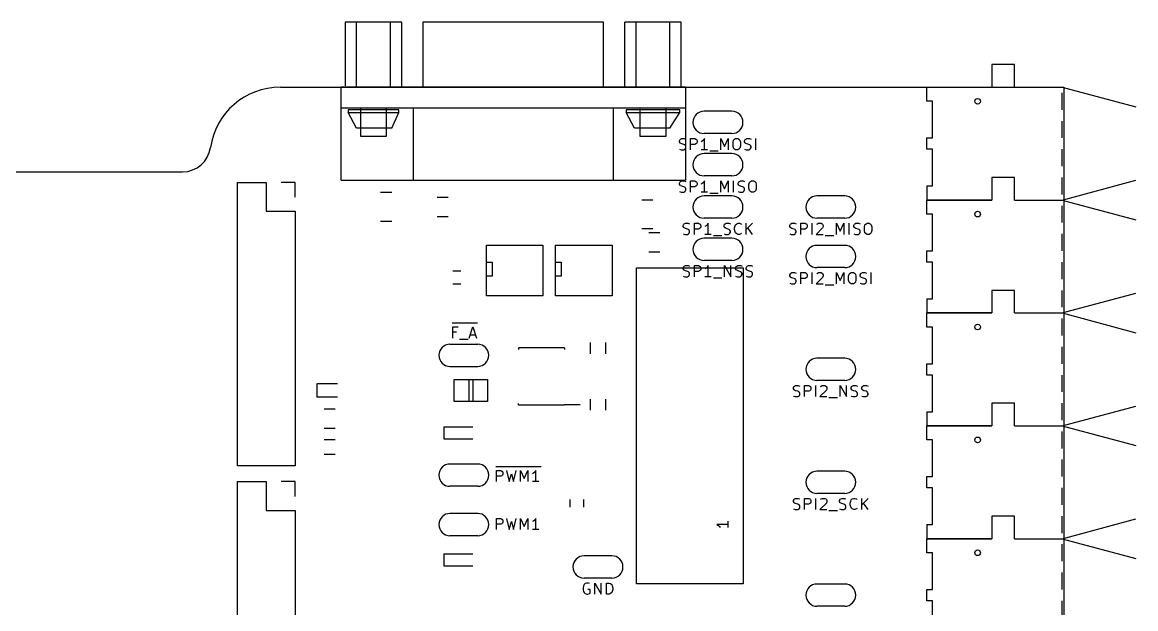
# Model space of a CAD drawing. Extents: x -50 to 124, y -30 to 87.
# Drawn here: x 23.8 to 124, y 34.3 to 87.1 of the extents above; entities that cross this region are included whole.
import ezdxf

# ---------------------------------------------------------------- set-up
doc = ezdxf.new("R2010")
doc.units = 0
doc.header["$MEASUREMENT"] = 0
doc.layers.add('BLACK', color=7, linetype='CONTINUOUS')

msp = doc.modelspace()

# ---------------------------------------------------------------- linework, layer by layer
at = {"layer": 'BLACK', "linetype": 'CONTINUOUS'}
for p, q in [((57.912, 87.122), (52.832, 87.122)), ((52.832, 87.122), (52.832, 81.407)), ((53.848, 81.28), (53.848, 87.122)), ((56.896, 81.28), (56.896, 87.122)), ((57.912, 81.28), (57.912, 87.122)), ((76.073, 87.122), (59.817, 87.122)), ((59.817, 87.122), (59.817, 81.28)), ((76.073, 81.28), (76.073, 87.122)), ((77.978, 81.28), (77.978, 87.122)), ((83.058, 87.122), (77.978, 87.122)), ((78.994, 81.28), (78.994, 87.122)), ((82.042, 81.28), (82.042, 87.122)), ((83.058, 81.28), (83.058, 87.122)), ((110.998, 83.312), (110.998, 81.28)), ((113.03, 83.312), (110.998, 83.312)), ((113.03, 81.28), (113.03, 83.312)), ((46.99, 81.28), (117.475, 81.28)), ((52.451, 72.898), (52.451, 81.28)), ((83.439, 81.28), (52.451, 81.28)), ((83.439, 81.28), (83.439, 72.898)), ((105.156, 80.01), (105.156, 81.28)), ((105.156, 81.28), (110.998, 81.28)), ((113.03, 81.28), (117.348, 81.28)), ((117.348, 81.28), (123.952, 79.502)), ((117.475, 81.28), (117.475, -30.48)), ((117.348, 79.248), (117.348, 80.772)), ((83.439, 79.375), (52.451, 79.375)), ((57.658, 79.248), (53.086, 79.248)), ((53.086, 79.248), (53.086, 78.994)), ((54.229, 76.835), (54.229, 79.375)), ((56.515, 79.375), (56.515, 76.835)), ((57.658, 78.994), (57.658, 79.248)), ((58.928, 79.375), (58.928, 72.898)), ((76.962, 72.898), (76.962, 79.375)), ((82.931, 79.248), (78.105, 79.248)), ((78.105, 79.248), (78.105, 78.994)), ((79.375, 76.835), (79.375, 79.375)), ((81.661, 79.375), (81.661, 76.835)), ((82.931, 78.994), (82.931, 79.248)), ((105.664, 80.01), (105.156, 80.01)), ((105.664, 76.708), (105.664, 80.01)), ((53.848, 77.597), (53.086, 78.994)), ((53.086, 78.994), (57.658, 78.994)), ((57.023, 77.597), (57.658, 78.994)), ((78.867, 77.597), (78.105, 78.994)), ((78.105, 78.994), (82.931, 78.994)), ((82.042, 77.597), (82.931, 78.994)), ((87.61, 79.105), (85.11, 79.105)), ((117.348, 76.708), (117.348, 78.232)), ((57.023, 77.597), (53.848, 77.597)), ((82.042, 77.597), (78.867, 77.597)), ((56.515, 76.835), (54.229, 76.835)), ((81.661, 76.835), (79.375, 76.835)), ((82.9076, 76.4621), (82.9552, 76.5574)), ((82.9076, 76.3669), (82.9076, 76.4621)), ((82.9552, 76.2717), (82.9076, 76.3669)), ((82.9552, 76.5574), (83.0029, 76.605)), ((83.0029, 76.224), (82.9552, 76.2717)), ((83.0029, 76.605), (83.0981, 76.6526)), ((83.0981, 76.1764), (83.0029, 76.224)), ((83.0981, 76.6526), (83.3362, 76.6526)), ((83.2886, 76.1288), (83.0981, 76.1764)), ((83.3362, 76.6526), (83.479, 76.605)), ((83.9076, 75.6526), (83.9076, 76.6526)), ((83.9076, 76.6526), (84.2886, 76.6526)), ((84.2886, 76.6526), (84.3838, 76.605)), ((84.3838, 76.1764), (84.2886, 76.1288)), ((84.3838, 76.605), (84.4314, 76.5574)), ((84.4314, 76.224), (84.3838, 76.1764)), ((84.4314, 76.5574), (84.479, 76.4621)), ((84.479, 76.3193), (84.4314, 76.224)), ((84.479, 76.4621), (84.479, 76.3193)), ((84.9552, 76.4145), (84.86, 76.3669)), ((85.0505, 76.5098), (84.9552, 76.4145)), ((85.1457, 76.6526), (85.0505, 76.5098)), ((87.61, 77.105), (85.11, 77.105)), ((85.1457, 75.6526), (85.1457, 76.6526)), ((86.6219, 75.6526), (86.6219, 76.6526)), ((86.6219, 76.6526), (86.9552, 75.9383)), ((86.9552, 75.9383), (87.2886, 76.6526)), ((87.2886, 76.6526), (87.2886, 75.6526)), ((87.7171, 76.3193), (87.7648, 76.5098)), ((87.7171, 75.986), (87.7171, 76.3193)), ((87.7648, 76.5098), (87.86, 76.605)), ((87.86, 76.605), (87.9552, 76.6526)), ((87.9552, 76.6526), (88.1457, 76.6526)), ((88.1457, 76.6526), (88.241, 76.605)), ((88.241, 76.605), (88.3362, 76.5098)), ((88.3362, 76.5098), (88.3838, 76.3193)), ((88.3838, 76.3193), (88.3838, 75.986)), ((88.7648, 76.4621), (88.8124, 76.5574)), ((88.7648, 76.3669), (88.7648, 76.4621)), ((88.8124, 76.2717), (88.7648, 76.3669)), ((88.8124, 76.5574), (88.86, 76.605)), ((88.86, 76.224), (88.8124, 76.2717)), ((88.86, 76.605), (88.9552, 76.6526)), ((88.9552, 76.1764), (88.86, 76.224)), ((88.9552, 76.6526), (89.1933, 76.6526)), ((89.1457, 76.1288), (88.9552, 76.1764)), ((89.1933, 76.6526), (89.3362, 76.605)), ((89.7648, 75.6526), (89.7648, 76.6526)), ((105.156, 76.708), (105.664, 76.708)), ((105.156, 75.692), (105.156, 76.708)), ((82.9076, 75.7002), (83.0505, 75.6526)), ((83.0505, 75.6526), (83.2886, 75.6526)), ((83.3838, 76.0812), (83.2886, 76.1288)), ((83.2886, 75.6526), (83.3838, 75.7002)), ((83.4314, 76.0336), (83.3838, 76.0812)), ((83.3838, 75.7002), (83.4314, 75.7479)), ((83.479, 75.9383), (83.4314, 76.0336)), ((83.4314, 75.7479), (83.479, 75.8431)), ((83.479, 75.8431), (83.479, 75.9383)), ((84.2886, 76.1288), (83.9076, 76.1288)), ((85.4314, 75.6526), (84.86, 75.6526)), ((87.61, 75.295), (85.11, 75.295)), ((85.6219, 75.5574), (86.3838, 75.5574)), ((87.7648, 75.7955), (87.7171, 75.986)), ((87.86, 75.7002), (87.7648, 75.7955)), ((87.9552, 75.6526), (87.86, 75.7002)), ((88.1457, 75.6526), (87.9552, 75.6526)), ((88.241, 75.7002), (88.1457, 75.6526)), ((88.3362, 75.7955), (88.241, 75.7002)), ((88.3838, 75.986), (88.3362, 75.7955)), ((88.7648, 75.7002), (88.9076, 75.6526)), ((88.9076, 75.6526), (89.1457, 75.6526)), ((89.241, 76.0812), (89.1457, 76.1288)), ((89.1457, 75.6526), (89.241, 75.7002)), ((89.2886, 76.0336), (89.241, 76.0812)), ((89.241, 75.7002), (89.2886, 75.7479)), ((89.3362, 75.9383), (89.2886, 76.0336)), ((89.2886, 75.7479), (89.3362, 75.8431)), ((89.3362, 75.8431), (89.3362, 75.9383)), ((105.664, 75.692), (105.156, 75.692)), ((105.664, 72.39), (105.664, 75.692)), ((117.348, 74.168), (117.348, 75.692)), ((6.35, 73.66), (38.1912, 73.66)), ((87.61, 73.295), (85.11, 73.295)), ((110.998, 73.152), (110.998, 71.12)), ((113.03, 73.152), (110.998, 73.152)), ((110.998, 73.152), (110.998, 71.12)), ((113.03, 73.152), (110.998, 73.152)), ((113.03, 71.12), (113.03, 73.152)), ((113.03, 71.12), (113.03, 73.152)), ((117.348, 71.628), (117.348, 73.152)), ((43.12, 47.184), (43.12, 72.704)), ((43.12, 72.704), (45.72, 72.704)), ((45.72, 72.704), (45.72, 70.104)), ((48.32, 72.704), (47.05, 72.704)), ((48.32, 71.374), (48.32, 72.704)), ((52.451, 72.898), (83.439, 72.898)), ((82.9076, 72.6521), (82.9552, 72.7474)), ((82.9076, 72.5569), (82.9076, 72.6521)), ((82.9552, 72.4617), (82.9076, 72.5569)), ((82.9552, 72.7474), (83.0029, 72.795)), ((83.0029, 72.414), (82.9552, 72.4617)), ((83.0029, 72.795), (83.0981, 72.8426)), ((83.0981, 72.3664), (83.0029, 72.414)), ((83.0981, 72.8426), (83.3362, 72.8426)), ((83.2886, 72.3188), (83.0981, 72.3664)), ((83.3838, 72.2712), (83.2886, 72.3188)), ((83.3362, 72.8426), (83.479, 72.795)), ((83.4314, 72.2236), (83.3838, 72.2712)), ((83.479, 72.1283), (83.4314, 72.2236)), ((83.9076, 71.8426), (83.9076, 72.8426)), ((83.9076, 72.8426), (84.2886, 72.8426)), ((84.2886, 72.3188), (83.9076, 72.3188)), ((84.2886, 72.8426), (84.3838, 72.795)), ((84.3838, 72.3664), (84.2886, 72.3188)), ((84.3838, 72.795), (84.4314, 72.7474)), ((84.4314, 72.414), (84.3838, 72.3664)), ((84.4314, 72.7474), (84.479, 72.6521)), ((84.479, 72.5093), (84.4314, 72.414)), ((84.479, 72.6521), (84.479, 72.5093)), ((84.9552, 72.6045), (84.86, 72.5569)), ((85.0505, 72.6998), (84.9552, 72.6045)), ((85.1457, 72.8426), (85.0505, 72.6998)), ((85.1457, 71.8426), (85.1457, 72.8426)), ((86.6219, 71.8426), (86.6219, 72.8426)), ((86.6219, 72.8426), (86.9552, 72.1283)), ((86.9552, 72.1283), (87.2886, 72.8426)), ((87.2886, 72.8426), (87.2886, 71.8426)), ((87.7648, 71.8426), (87.7648, 72.8426)), ((88.1933, 72.6521), (88.241, 72.7474)), ((88.1933, 72.5569), (88.1933, 72.6521)), ((88.241, 72.4617), (88.1933, 72.5569)), ((88.241, 72.7474), (88.2886, 72.795)), ((88.2886, 72.414), (88.241, 72.4617)), ((88.2886, 72.795), (88.3838, 72.8426)), ((88.3838, 72.3664), (88.2886, 72.414)), ((88.3838, 72.8426), (88.6219, 72.8426)), ((88.5743, 72.3188), (88.3838, 72.3664)), ((88.6695, 72.2712), (88.5743, 72.3188)), ((88.6219, 72.8426), (88.7648, 72.795)), ((88.7171, 72.2236), (88.6695, 72.2712)), ((88.7648, 72.1283), (88.7171, 72.2236)), ((89.1457, 72.5093), (89.1933, 72.6998)), ((89.1457, 72.176), (89.1457, 72.5093)), ((89.1933, 71.9855), (89.1457, 72.176)), ((89.1933, 72.6998), (89.2886, 72.795)), ((89.2886, 72.795), (89.3838, 72.8426)), ((89.3838, 72.8426), (89.5743, 72.8426)), ((89.5743, 72.8426), (89.6695, 72.795)), ((89.6695, 72.795), (89.7648, 72.6998)), ((89.7648, 72.6998), (89.8124, 72.5093)), ((89.8124, 72.176), (89.7648, 71.9855)), ((89.8124, 72.5093), (89.8124, 72.176)), ((105.156, 72.39), (105.664, 72.39)), ((105.156, 72.39), (105.156, 71.12)), ((117.348, 71.12), (123.952, 72.898)), ((57.0154, 71.7855), (56.0146, 71.7855)), ((62.095, 71.335), (61.095, 71.335)), ((79.5096, 71.1505), (80.5104, 71.1505)), ((82.9076, 71.8902), (83.0505, 71.8426)), ((83.0505, 71.8426), (83.2886, 71.8426)), ((83.2886, 71.8426), (83.3838, 71.8902)), ((83.3838, 71.8902), (83.4314, 71.9379)), ((83.4314, 71.9379), (83.479, 72.0331)), ((83.479, 72.0331), (83.479, 72.1283)), ((85.4314, 71.8426), (84.86, 71.8426)), ((87.61, 71.485), (85.11, 71.485)), ((85.6219, 71.7474), (86.3838, 71.7474)), ((88.1933, 71.8902), (88.3362, 71.8426)), ((88.3362, 71.8426), (88.5743, 71.8426)), ((88.5743, 71.8426), (88.6695, 71.8902)), ((88.6695, 71.8902), (88.7171, 71.9379)), ((88.7171, 71.9379), (88.7648, 72.0331)), ((88.7648, 72.0331), (88.7648, 72.1283)), ((89.2886, 71.8902), (89.1933, 71.9855)), ((89.3838, 71.8426), (89.2886, 71.8902)), ((89.5743, 71.8426), (89.3838, 71.8426)), ((89.6695, 71.8902), (89.5743, 71.8426)), ((89.7648, 71.9855), (89.6695, 71.8902)), ((97.77, 71.485), (95.27, 71.485)), ((110.998, 71.12), (105.156, 71.12)), ((105.156, 69.85), (105.156, 71.12)), ((105.156, 71.12), (110.998, 71.12)), ((113.03, 71.12), (117.348, 71.12)), ((113.03, 71.12), (117.348, 71.12)), ((117.348, 71.12), (123.952, 69.342)), ((117.348, 69.088), (117.348, 70.612)), ((45.72, 70.104), (48.32, 70.104)), ((48.32, 70.104), (48.32, 47.184)), ((57.0154, 69.1845), (56.0146, 69.1845)), ((61.095, 69.635), (62.095, 69.635)), ((87.61, 69.485), (85.11, 69.485)), ((97.77, 69.485), (95.27, 69.485)), ((105.664, 69.85), (105.156, 69.85)), ((105.664, 66.548), (105.664, 69.85)), ((79.5096, 68.5495), (80.5104, 68.5495)), ((81.145, 68.16), (80.145, 68.16)), ((83.241, 68.8421), (83.2886, 68.9374)), ((83.241, 68.7469), (83.241, 68.8421)), ((83.2886, 68.6517), (83.241, 68.7469)), ((83.2886, 68.9374), (83.3362, 68.985)), ((83.3362, 68.604), (83.2886, 68.6517)), ((83.3362, 68.985), (83.4314, 69.0326)), ((83.4314, 68.5564), (83.3362, 68.604)), ((83.4314, 69.0326), (83.6695, 69.0326)), ((83.6219, 68.5088), (83.4314, 68.5564)), ((83.7171, 68.4612), (83.6219, 68.5088)), ((83.6695, 69.0326), (83.8124, 68.985)), ((83.7648, 68.4136), (83.7171, 68.4612)), ((83.7171, 68.0802), (83.7648, 68.1279)), ((83.8124, 68.3183), (83.7648, 68.4136)), ((83.7648, 68.1279), (83.8124, 68.2231)), ((83.8124, 68.2231), (83.8124, 68.3183)), ((84.241, 68.0326), (84.241, 69.0326)), ((84.241, 69.0326), (84.6219, 69.0326)), ((84.6219, 68.5088), (84.241, 68.5088)), ((84.6219, 69.0326), (84.7171, 68.985)), ((84.7171, 68.5564), (84.6219, 68.5088)), ((84.7171, 68.985), (84.7648, 68.9374)), ((84.7648, 68.604), (84.7171, 68.5564)), ((84.7648, 68.9374), (84.8124, 68.8421)), ((84.8124, 68.6993), (84.7648, 68.604)), ((84.8124, 68.8421), (84.8124, 68.6993)), ((85.2886, 68.7945), (85.1933, 68.7469)), ((85.3838, 68.8898), (85.2886, 68.7945)), ((85.479, 69.0326), (85.3838, 68.8898)), ((85.479, 68.0326), (85.479, 69.0326)), ((86.9076, 68.8421), (86.9552, 68.9374)), ((86.9076, 68.7469), (86.9076, 68.8421)), ((86.9552, 68.6517), (86.9076, 68.7469)), ((86.9552, 68.9374), (87.0029, 68.985)), ((87.0029, 68.604), (86.9552, 68.6517)), ((87.0029, 68.985), (87.0981, 69.0326)), ((87.0981, 68.5564), (87.0029, 68.604)), ((87.0981, 69.0326), (87.3362, 69.0326)), ((87.2886, 68.5088), (87.0981, 68.5564)), ((87.3838, 68.4612), (87.2886, 68.5088)), ((87.3362, 69.0326), (87.479, 68.985)), ((87.4314, 68.4136), (87.3838, 68.4612)), ((87.3838, 68.0802), (87.4314, 68.1279)), ((87.479, 68.3183), (87.4314, 68.4136)), ((87.4314, 68.1279), (87.479, 68.2231)), ((87.479, 68.2231), (87.479, 68.3183)), ((87.86, 68.604), (87.9076, 68.7945)), ((87.86, 68.4612), (87.86, 68.604)), ((87.9076, 68.2707), (87.86, 68.4612)), ((87.9076, 68.7945), (87.9552, 68.8898)), ((87.9552, 68.1755), (87.9076, 68.2707)), ((87.9552, 68.8898), (88.0505, 68.985)), ((88.0505, 68.0802), (87.9552, 68.1755)), ((88.0505, 68.985), (88.1933, 69.0326)), ((88.1933, 69.0326), (88.2886, 69.0326)), ((88.2886, 69.0326), (88.4314, 68.985)), ((88.4314, 68.985), (88.479, 68.9374)), ((88.479, 68.1279), (88.4314, 68.0802)), ((88.9076, 68.0326), (88.9076, 69.0326)), ((89.479, 69.0326), (88.9076, 68.4612)), ((89.479, 68.0326), (89.0505, 68.604)), ((92.8295, 68.8421), (92.8771, 68.9374)), ((92.8295, 68.7469), (92.8295, 68.8421)), ((92.8771, 68.6517), (92.8295, 68.7469)), ((92.8771, 68.9374), (92.9248, 68.985)), ((92.9248, 68.604), (92.8771, 68.6517)), ((92.9248, 68.985), (93.02, 69.0326)), ((93.02, 68.5564), (92.9248, 68.604)), ((93.02, 69.0326), (93.2581, 69.0326)), ((93.2105, 68.5088), (93.02, 68.5564)), ((93.3057, 68.4612), (93.2105, 68.5088)), ((93.2581, 69.0326), (93.401, 68.985)), ((93.3533, 68.4136), (93.3057, 68.4612)), ((93.3057, 68.0802), (93.3533, 68.1279)), ((93.401, 68.3183), (93.3533, 68.4136)), ((93.3533, 68.1279), (93.401, 68.2231)), ((93.401, 68.2231), (93.401, 68.3183)), ((93.8295, 68.0326), (93.8295, 69.0326)), ((93.8295, 69.0326), (94.2105, 69.0326)), ((94.2105, 68.5088), (93.8295, 68.5088)), ((94.2105, 69.0326), (94.3057, 68.985)), ((94.3057, 68.5564), (94.2105, 68.5088)), ((94.3057, 68.985), (94.3533, 68.9374)), ((94.3533, 68.604), (94.3057, 68.5564)), ((94.3533, 68.9374), (94.401, 68.8421)), ((94.401, 68.6993), (94.3533, 68.604)), ((94.401, 68.8421), (94.401, 68.6993)), ((94.8295, 68.0326), (94.8295, 69.0326)), ((95.7819, 68.604), (95.2105, 68.0326)), ((95.2581, 68.9374), (95.3057, 68.985)), ((95.3057, 68.985), (95.401, 69.0326)), ((95.401, 69.0326), (95.639, 69.0326)), ((95.639, 69.0326), (95.7343, 68.985)), ((95.7343, 68.985), (95.7819, 68.9374)), ((95.7819, 68.9374), (95.8295, 68.8421)), ((95.8295, 68.7469), (95.7819, 68.604)), ((95.8295, 68.8421), (95.8295, 68.7469)), ((97.02, 68.0326), (97.02, 69.0326)), ((97.02, 69.0326), (97.3533, 68.3183)), ((97.3533, 68.3183), (97.6867, 69.0326)), ((97.6867, 69.0326), (97.6867, 68.0326)), ((98.1629, 68.0326), (98.1629, 69.0326)), ((98.5914, 68.8421), (98.639, 68.9374)), ((98.5914, 68.7469), (98.5914, 68.8421)), ((98.639, 68.6517), (98.5914, 68.7469)), ((98.639, 68.9374), (98.6867, 68.985)), ((98.6867, 68.604), (98.639, 68.6517)), ((98.6867, 68.985), (98.7819, 69.0326)), ((98.7819, 68.5564), (98.6867, 68.604)), ((98.7819, 69.0326), (99.02, 69.0326)), ((98.9724, 68.5088), (98.7819, 68.5564)), ((99.0676, 68.4612), (98.9724, 68.5088)), ((99.02, 69.0326), (99.1629, 68.985)), ((99.1152, 68.4136), (99.0676, 68.4612)), ((99.0676, 68.0802), (99.1152, 68.1279)), ((99.1629, 68.3183), (99.1152, 68.4136)), ((99.1152, 68.1279), (99.1629, 68.2231)), ((99.1629, 68.2231), (99.1629, 68.3183)), ((99.5438, 68.6993), (99.5914, 68.8898)), ((99.5438, 68.366), (99.5438, 68.6993)), ((99.5914, 68.1755), (99.5438, 68.366)), ((99.5914, 68.8898), (99.6867, 68.985)), ((99.6867, 68.0802), (99.5914, 68.1755)), ((99.6867, 68.985), (99.7819, 69.0326)), ((99.7819, 69.0326), (99.9724, 69.0326)), ((99.9724, 69.0326), (100.068, 68.985)), ((100.068, 68.985), (100.163, 68.8898)), ((100.163, 68.1755), (100.068, 68.0802)), ((100.163, 68.8898), (100.21, 68.6993)), ((100.21, 68.366), (100.163, 68.1755)), ((100.21, 68.6993), (100.21, 68.366)), ((83.241, 68.0802), (83.3838, 68.0326)), ((83.3838, 68.0326), (83.6219, 68.0326)), ((83.6219, 68.0326), (83.7171, 68.0802)), ((87.61, 67.675), (85.11, 67.675)), ((85.7648, 68.0326), (85.1933, 68.0326)), ((85.9552, 67.9374), (86.7171, 67.9374)), ((86.9076, 68.0802), (87.0505, 68.0326)), ((87.0505, 68.0326), (87.2886, 68.0326)), ((87.2886, 68.0326), (87.3838, 68.0802)), ((88.1933, 68.0326), (88.0505, 68.0802)), ((88.2886, 68.0326), (88.1933, 68.0326)), ((88.4314, 68.0802), (88.2886, 68.0326)), ((92.8295, 68.0802), (92.9724, 68.0326)), ((92.9724, 68.0326), (93.2105, 68.0326)), ((93.2105, 68.0326), (93.3057, 68.0802)), ((95.2105, 68.0326), (95.8295, 68.0326)), ((96.02, 67.9374), (96.7819, 67.9374)), ((98.5914, 68.0802), (98.7343, 68.0326)), ((98.7343, 68.0326), (98.9724, 68.0326)), ((98.9724, 68.0326), (99.0676, 68.0802)), ((99.7819, 68.0326), (99.6867, 68.0802)), ((99.9724, 68.0326), (99.7819, 68.0326)), ((100.068, 68.0802), (99.9724, 68.0326)), ((117.348, 66.548), (117.348, 68.072)), ((65.532, 67.056), (70.612, 67.056)), ((65.532, 62.484), (65.532, 67.056)), ((70.612, 67.056), (70.612, 62.484)), ((71.755, 67.056), (76.835, 67.056)), ((71.755, 62.484), (71.755, 67.056)), ((76.835, 67.056), (76.835, 62.484)), ((80.145, 66.46), (81.145, 66.46)), ((97.77, 67.04), (95.27, 67.04)), ((105.156, 66.548), (105.664, 66.548)), ((105.156, 65.532), (105.156, 66.548)), ((65.532, 65.532), (66.04, 65.532)), ((66.04, 65.532), (66.04, 64.262)), ((71.755, 65.532), (72.263, 65.532)), ((72.263, 65.532), (72.263, 64.262)), ((83.241, 65.0321), (83.2886, 65.1274)), ((83.2886, 65.1274), (83.3362, 65.175)), ((83.3362, 65.175), (83.4314, 65.2226)), ((83.4314, 65.2226), (83.6695, 65.2226)), ((83.6695, 65.2226), (83.8124, 65.175)), ((84.241, 64.2226), (84.241, 65.2226)), ((84.241, 65.2226), (84.6219, 65.2226)), ((84.6219, 65.2226), (84.7171, 65.175)), ((84.7171, 65.175), (84.7648, 65.1274)), ((84.7648, 65.1274), (84.8124, 65.0321)), ((87.61, 65.675), (85.11, 65.675)), ((85.479, 65.2226), (85.3838, 65.0798)), ((85.479, 64.2226), (85.479, 65.2226)), ((86.9552, 64.2226), (86.9552, 65.2226)), ((86.9552, 65.2226), (87.5267, 64.2226)), ((87.5267, 64.2226), (87.5267, 65.2226)), ((87.9552, 65.0321), (88.0029, 65.1274)), ((88.0029, 65.1274), (88.0505, 65.175)), ((88.0505, 65.175), (88.1457, 65.2226)), ((88.1457, 65.2226), (88.3838, 65.2226)), ((88.3838, 65.2226), (88.5267, 65.175)), ((88.9076, 65.0321), (88.9552, 65.1274)), ((88.9552, 65.1274), (89.0029, 65.175)), ((89.0029, 65.175), (89.0981, 65.2226)), ((89.0981, 65.2226), (89.3362, 65.2226)), ((89.3362, 65.2226), (89.479, 65.175)), ((105.664, 65.532), (105.156, 65.532)), ((105.664, 62.23), (105.664, 65.532)), ((117.348, 64.008), (117.348, 65.532)), ((62.515, 64.735), (63.215, 64.735)), ((66.04, 64.262), (65.532, 64.262)), ((72.263, 64.262), (71.755, 64.262)), ((79.02, 65.02), (88.62, 65.02)), ((79.02, 36.58), (79.02, 65.02)), ((83.241, 64.9369), (83.241, 65.0321)), ((83.2886, 64.8417), (83.241, 64.9369)), ((83.241, 64.2702), (83.3838, 64.2226)), ((83.3362, 64.794), (83.2886, 64.8417)), ((83.4314, 64.7464), (83.3362, 64.794)), ((83.3838, 64.2226), (83.6219, 64.2226)), ((83.6219, 64.6988), (83.4314, 64.7464)), ((83.7171, 64.6512), (83.6219, 64.6988)), ((83.6219, 64.2226), (83.7171, 64.2702)), ((83.7648, 64.6036), (83.7171, 64.6512)), ((83.7171, 64.2702), (83.7648, 64.3179)), ((83.8124, 64.5083), (83.7648, 64.6036)), ((83.7648, 64.3179), (83.8124, 64.4131)), ((83.8124, 64.4131), (83.8124, 64.5083)), ((84.6219, 64.6988), (84.241, 64.6988)), ((84.7171, 64.7464), (84.6219, 64.6988)), ((84.7648, 64.794), (84.7171, 64.7464)), ((84.8124, 64.8893), (84.7648, 64.794)), ((84.8124, 65.0321), (84.8124, 64.8893)), ((85.2886, 64.9845), (85.1933, 64.9369)), ((85.7648, 64.2226), (85.1933, 64.2226)), ((85.3838, 65.0798), (85.2886, 64.9845)), ((85.9552, 64.1274), (86.7171, 64.1274)), ((87.9552, 64.9369), (87.9552, 65.0321)), ((88.0029, 64.8417), (87.9552, 64.9369)), ((87.9552, 64.2702), (88.0981, 64.2226)), ((88.0505, 64.794), (88.0029, 64.8417)), ((88.1457, 64.7464), (88.0505, 64.794)), ((88.0981, 64.2226), (88.3362, 64.2226)), ((88.3362, 64.6988), (88.1457, 64.7464)), ((88.4314, 64.6512), (88.3362, 64.6988)), ((88.3362, 64.2226), (88.4314, 64.2702)), ((88.479, 64.6036), (88.4314, 64.6512)), ((88.4314, 64.2702), (88.479, 64.3179)), ((88.5267, 64.5083), (88.479, 64.6036)), ((88.479, 64.3179), (88.5267, 64.4131)), ((88.5267, 64.4131), (88.5267, 64.5083)), ((88.62, 65.02), (88.62, 36.58)), ((88.9076, 64.9369), (88.9076, 65.0321)), ((88.9552, 64.8417), (88.9076, 64.9369)), ((88.9076, 64.2702), (89.0505, 64.2226)), ((89.0029, 64.794), (88.9552, 64.8417)), ((89.0981, 64.7464), (89.0029, 64.794)), ((89.0505, 64.2226), (89.2886, 64.2226)), ((89.2886, 64.6988), (89.0981, 64.7464)), ((89.3838, 64.6512), (89.2886, 64.6988)), ((89.2886, 64.2226), (89.3838, 64.2702)), ((89.4314, 64.6036), (89.3838, 64.6512)), ((89.3838, 64.2702), (89.4314, 64.3179)), ((89.479, 64.5083), (89.4314, 64.6036)), ((89.4314, 64.3179), (89.479, 64.4131)), ((89.479, 64.4131), (89.479, 64.5083)), ((92.8295, 64.3971), (92.8771, 64.4924)), ((92.8295, 64.3019), (92.8295, 64.3971)), ((92.8771, 64.2067), (92.8295, 64.3019)), ((92.8771, 64.4924), (92.9248, 64.54)), ((92.9248, 64.159), (92.8771, 64.2067)), ((92.9248, 64.54), (93.02, 64.5876)), ((93.02, 64.1114), (92.9248, 64.159)), ((93.02, 64.5876), (93.2581, 64.5876)), ((93.2581, 64.5876), (93.401, 64.54)), ((93.8295, 63.5876), (93.8295, 64.5876)), ((93.8295, 64.5876), (94.2105, 64.5876)), ((94.2105, 64.5876), (94.3057, 64.54)), ((94.3057, 64.54), (94.3533, 64.4924)), ((94.3533, 64.159), (94.3057, 64.1114)), ((94.3533, 64.4924), (94.401, 64.3971)), ((94.401, 64.2543), (94.3533, 64.159)), ((94.401, 64.3971), (94.401, 64.2543)), ((94.8295, 63.5876), (94.8295, 64.5876)), ((95.7819, 64.159), (95.2105, 63.5876)), ((95.2581, 64.4924), (95.3057, 64.54)), ((97.77, 65.04), (95.27, 65.04)), ((95.3057, 64.54), (95.401, 64.5876)), ((95.401, 64.5876), (95.639, 64.5876)), ((95.639, 64.5876), (95.7343, 64.54)), ((95.7343, 64.54), (95.7819, 64.4924)), ((95.7819, 64.4924), (95.8295, 64.3971)), ((95.8295, 64.3019), (95.7819, 64.159)), ((95.8295, 64.3971), (95.8295, 64.3019)), ((97.02, 63.5876), (97.02, 64.5876)), ((97.02, 64.5876), (97.3533, 63.8733)), ((97.3533, 63.8733), (97.6867, 64.5876)), ((97.6867, 64.5876), (97.6867, 63.5876)), ((98.1152, 64.2543), (98.1629, 64.4448)), ((98.1152, 63.921), (98.1152, 64.2543)), ((98.1629, 64.4448), (98.2581, 64.54)), ((98.2581, 64.54), (98.3533, 64.5876)), ((98.3533, 64.5876), (98.5438, 64.5876)), ((98.5438, 64.5876), (98.639, 64.54)), ((98.639, 64.54), (98.7343, 64.4448)), ((98.7343, 64.4448), (98.7819, 64.2543)), ((98.7819, 64.2543), (98.7819, 63.921)), ((99.1629, 64.3971), (99.2105, 64.4924)), ((99.1629, 64.3019), (99.1629, 64.3971)), ((99.2105, 64.2067), (99.1629, 64.3019)), ((99.2105, 64.4924), (99.2581, 64.54)), ((99.2581, 64.159), (99.2105, 64.2067)), ((99.2581, 64.54), (99.3533, 64.5876)), ((99.3533, 64.1114), (99.2581, 64.159)), ((99.3533, 64.5876), (99.5914, 64.5876)), ((99.5914, 64.5876), (99.7343, 64.54)), ((100.163, 63.5876), (100.163, 64.5876)), ((63.215, 63.535), (62.515, 63.535)), ((92.8295, 63.6352), (92.9724, 63.5876)), ((92.9724, 63.5876), (93.2105, 63.5876)), ((93.2105, 64.0638), (93.02, 64.1114)), ((93.3057, 64.0162), (93.2105, 64.0638)), ((93.2105, 63.5876), (93.3057, 63.6352)), ((93.3533, 63.9686), (93.3057, 64.0162)), ((93.3057, 63.6352), (93.3533, 63.6829)), ((93.401, 63.8733), (93.3533, 63.9686)), ((93.3533, 63.6829), (93.401, 63.7781)), ((93.401, 63.7781), (93.401, 63.8733)), ((94.2105, 64.0638), (93.8295, 64.0638)), ((94.3057, 64.1114), (94.2105, 64.0638)), ((95.2105, 63.5876), (95.8295, 63.5876)), ((96.02, 63.4924), (96.7819, 63.4924)), ((98.1629, 63.7305), (98.1152, 63.921)), ((98.2581, 63.6352), (98.1629, 63.7305)), ((98.3533, 63.5876), (98.2581, 63.6352)), ((98.5438, 63.5876), (98.3533, 63.5876)), ((98.639, 63.6352), (98.5438, 63.5876)), ((98.7343, 63.7305), (98.639, 63.6352)), ((98.7819, 63.921), (98.7343, 63.7305)), ((99.1629, 63.6352), (99.3057, 63.5876)), ((99.3057, 63.5876), (99.5438, 63.5876)), ((99.5438, 64.0638), (99.3533, 64.1114)), ((99.639, 64.0162), (99.5438, 64.0638)), ((99.5438, 63.5876), (99.639, 63.6352)), ((99.6867, 63.9686), (99.639, 64.0162)), ((99.639, 63.6352), (99.6867, 63.6829)), ((99.7343, 63.8733), (99.6867, 63.9686)), ((99.6867, 63.6829), (99.7343, 63.7781)), ((99.7343, 63.7781), (99.7343, 63.8733)), ((70.612, 62.484), (65.532, 62.484)), ((76.835, 62.484), (71.755, 62.484)), ((105.156, 62.23), (105.664, 62.23)), ((105.156, 62.23), (105.156, 60.96)), ((110.998, 62.992), (110.998, 60.96)), ((113.03, 62.992), (110.998, 62.992)), ((110.998, 62.992), (110.998, 60.96)), ((113.03, 62.992), (110.998, 62.992)), ((113.03, 60.96), (113.03, 62.992)), ((113.03, 60.96), (113.03, 62.992)), ((117.348, 61.468), (117.348, 62.992)), ((117.348, 60.96), (123.952, 62.738)), ((105.156, 59.69), (105.156, 60.96)), ((105.156, 60.96), (110.998, 60.96)), ((110.998, 60.96), (105.156, 60.96)), ((113.03, 60.96), (117.348, 60.96)), ((113.03, 60.96), (117.348, 60.96)), ((117.348, 60.96), (123.952, 59.182)), ((117.348, 58.928), (117.348, 60.452)), ((62.4388, 60.065), (63.119, 60.065)), ((62.5, 58.6976), (62.5, 59.6976)), ((62.5, 59.6976), (62.9762, 59.6976)), ((62.8333, 59.2214), (62.5, 59.2214)), ((63.119, 60.065), (63.881, 60.065)), ((63.881, 60.065), (64.7381, 60.065)), ((63.9762, 58.6976), (64.3095, 59.6976)), ((64.3095, 59.6976), (64.6429, 58.6976)), ((105.664, 59.69), (105.156, 59.69)), ((105.664, 56.388), (105.664, 59.69)), ((62.25, 58.15), (64.75, 58.15)), ((63.119, 58.6024), (63.881, 58.6024)), ((64.0714, 58.9833), (64.5476, 58.9833)), ((74.885, 57.285), (74.885, 58.285)), ((76.245, 58.285), (76.245, 57.285)), ((68.41, 57.82), (68.41, 57.675)), ((72.56, 57.82), (68.41, 57.82)), ((72.56, 57.82), (72.56, 57.675)), ((117.348, 56.388), (117.348, 57.912)), ((62.25, 56.15), (64.75, 56.15)), ((97.77, 56.88), (95.27, 56.88)), ((105.156, 56.388), (105.664, 56.388)), ((105.156, 55.372), (105.156, 56.388)), ((105.664, 55.372), (105.156, 55.372)), ((105.664, 52.07), (105.664, 55.372)), ((117.348, 53.848), (117.348, 55.372)), ((50.285, 54.575), (50.285, 53.375)), ((52.135, 54.575), (50.285, 54.575)), ((62.6339, 54.9758), (65.6361, 54.9758)), ((62.6339, 52.9742), (62.6339, 54.9758)), ((63.9343, 54.9758), (63.9343, 52.9742)), ((64.3357, 52.9742), (64.3357, 54.9758)), ((65.6361, 54.9758), (65.6361, 52.9742)), ((93.1629, 54.2371), (93.2105, 54.3324)), ((93.1629, 54.1419), (93.1629, 54.2371)), ((93.2105, 54.0467), (93.1629, 54.1419)), ((93.2105, 54.3324), (93.2581, 54.38)), ((93.2581, 54.38), (93.3533, 54.4276)), ((93.3533, 54.4276), (93.5914, 54.4276)), ((93.5914, 54.4276), (93.7343, 54.38)), ((94.1629, 53.4276), (94.1629, 54.4276)), ((94.1629, 54.4276), (94.5438, 54.4276)), ((94.5438, 54.4276), (94.639, 54.38)), ((94.639, 54.38), (94.6867, 54.3324)), ((94.6867, 54.3324), (94.7343, 54.2371)), ((94.7343, 54.2371), (94.7343, 54.0943)), ((95.1629, 53.4276), (95.1629, 54.4276)), ((97.77, 54.88), (95.27, 54.88)), ((95.5914, 54.3324), (95.639, 54.38)), ((95.639, 54.38), (95.7343, 54.4276)), ((95.7343, 54.4276), (95.9724, 54.4276)), ((95.9724, 54.4276), (96.0676, 54.38)), ((96.0676, 54.38), (96.1152, 54.3324)), ((96.1152, 54.3324), (96.1629, 54.2371)), ((96.1629, 54.1419), (96.1152, 53.999)), ((96.1629, 54.2371), (96.1629, 54.1419)), ((97.3533, 53.4276), (97.3533, 54.4276)), ((97.3533, 54.4276), (97.9248, 53.4276)), ((97.9248, 53.4276), (97.9248, 54.4276)), ((98.3533, 54.2371), (98.401, 54.3324)), ((98.3533, 54.1419), (98.3533, 54.2371)), ((98.401, 54.0467), (98.3533, 54.1419)), ((98.401, 54.3324), (98.4486, 54.38)), ((98.4486, 54.38), (98.5438, 54.4276)), ((98.5438, 54.4276), (98.7819, 54.4276)), ((98.7819, 54.4276), (98.9248, 54.38)), ((99.3057, 54.2371), (99.3533, 54.3324)), ((99.3057, 54.1419), (99.3057, 54.2371)), ((99.3533, 54.0467), (99.3057, 54.1419)), ((99.3533, 54.3324), (99.401, 54.38)), ((99.401, 54.38), (99.4962, 54.4276)), ((99.4962, 54.4276), (99.7343, 54.4276)), ((99.7343, 54.4276), (99.8771, 54.38)), ((52.135, 53.375), (50.285, 53.375)), ((74.885, 52.205), (74.885, 53.205)), ((76.245, 53.205), (76.245, 52.205)), ((93.1629, 53.4752), (93.3057, 53.4276)), ((93.2581, 53.999), (93.2105, 54.0467)), ((93.3533, 53.9514), (93.2581, 53.999)), ((93.3057, 53.4276), (93.5438, 53.4276)), ((93.5438, 53.9038), (93.3533, 53.9514)), ((93.639, 53.8562), (93.5438, 53.9038)), ((93.5438, 53.4276), (93.639, 53.4752)), ((93.6867, 53.8086), (93.639, 53.8562)), ((93.639, 53.4752), (93.6867, 53.5229)), ((93.7343, 53.7133), (93.6867, 53.8086)), ((93.6867, 53.5229), (93.7343, 53.6181)), ((93.7343, 53.6181), (93.7343, 53.7133)), ((94.5438, 53.9038), (94.1629, 53.9038)), ((94.639, 53.9514), (94.5438, 53.9038)), ((94.6867, 53.999), (94.639, 53.9514)), ((94.7343, 54.0943), (94.6867, 53.999)), ((96.1152, 53.999), (95.5438, 53.4276)), ((95.5438, 53.4276), (96.1629, 53.4276)), ((96.3533, 53.3324), (97.1152, 53.3324)), ((98.3533, 53.4752), (98.4962, 53.4276)), ((98.4486, 53.999), (98.401, 54.0467)), ((98.5438, 53.9514), (98.4486, 53.999)), ((98.4962, 53.4276), (98.7343, 53.4276)), ((98.7343, 53.9038), (98.5438, 53.9514)), ((98.8295, 53.8562), (98.7343, 53.9038)), ((98.7343, 53.4276), (98.8295, 53.4752)), ((98.8771, 53.8086), (98.8295, 53.8562)), ((98.8295, 53.4752), (98.8771, 53.5229)), ((98.9248, 53.7133), (98.8771, 53.8086)), ((98.8771, 53.5229), (98.9248, 53.6181)), ((98.9248, 53.6181), (98.9248, 53.7133)), ((99.3057, 53.4752), (99.4486, 53.4276)), ((99.401, 53.999), (99.3533, 54.0467)), ((99.4962, 53.9514), (99.401, 53.999)), ((99.4486, 53.4276), (99.6867, 53.4276)), ((99.6867, 53.9038), (99.4962, 53.9514)), ((99.7819, 53.8562), (99.6867, 53.9038)), ((99.6867, 53.4276), (99.7819, 53.4752)), ((99.8295, 53.8086), (99.7819, 53.8562)), ((99.7819, 53.4752), (99.8295, 53.5229)), ((99.8771, 53.7133), (99.8295, 53.8086)), ((99.8295, 53.5229), (99.8771, 53.6181)), ((99.8771, 53.6181), (99.8771, 53.7133)), ((51.935, 52.285), (50.935, 52.285)), ((65.6361, 52.9742), (62.6339, 52.9742)), ((68.41, 52.67), (68.41, 52.815)), ((72.56, 52.67), (68.41, 52.67)), ((72.56, 52.67), (72.56, 52.72)), ((72.56, 52.72), (73.96, 52.72)), ((113.03, 52.832), (110.998, 52.832)), ((110.998, 52.832), (110.998, 50.8)), ((110.998, 52.832), (110.998, 50.8)), ((113.03, 52.832), (110.998, 52.832)), ((113.03, 50.8), (113.03, 52.832)), ((113.03, 50.8), (113.03, 52.832)), ((117.348, 51.308), (117.348, 52.832)), ((117.348, 50.8), (123.952, 52.578)), ((105.156, 52.07), (105.664, 52.07)), ((105.156, 52.07), (105.156, 50.8)), ((50.935, 50.585), (51.935, 50.585)), ((61.7, 50.715), (61.7, 49.615)), ((61.7, 50.715), (64.3, 50.715)), ((105.156, 50.8), (110.998, 50.8)), ((105.156, 49.53), (105.156, 50.8)), ((110.998, 50.8), (105.156, 50.8)), ((113.03, 50.8), (117.348, 50.8)), ((113.03, 50.8), (117.348, 50.8)), ((117.348, 50.8), (123.952, 49.022)), ((117.348, 48.768), (117.348, 50.292)), ((50.935, 49.575), (51.935, 49.575)), ((61.7, 49.615), (64.3, 49.615)), ((105.664, 49.53), (105.156, 49.53)), ((105.664, 46.228), (105.664, 49.53)), ((51.935, 48.215), (50.935, 48.215)), ((48.32, 47.184), (43.12, 47.184)), ((64.75, 47.355), (62.25, 47.355)), ((66.3838, 47.143), (67.207, 47.143)), ((67.207, 47.143), (68.3498, 47.143)), ((68.3498, 47.143), (69.4927, 47.143)), ((69.4927, 47.143), (70.445, 47.143)), ((117.348, 46.228), (117.348, 47.752)), ((66.445, 45.7756), (66.445, 46.7756)), ((66.445, 46.7756), (66.826, 46.7756)), ((66.826, 46.2518), (66.445, 46.2518)), ((66.826, 46.7756), (66.9212, 46.728)), ((66.9212, 46.2994), (66.826, 46.2518)), ((66.9212, 46.728), (66.9689, 46.6804)), ((66.9689, 46.347), (66.9212, 46.2994)), ((66.9689, 46.6804), (67.0165, 46.5851)), ((67.0165, 46.4423), (66.9689, 46.347)), ((67.0165, 46.5851), (67.0165, 46.4423)), ((67.3498, 46.7756), (67.5879, 45.7756)), ((67.5879, 45.7756), (67.7784, 46.4899)), ((67.7784, 46.4899), (67.9689, 45.7756)), ((67.9689, 45.7756), (68.207, 46.7756)), ((68.5879, 45.7756), (68.5879, 46.7756)), ((68.5879, 46.7756), (68.9212, 46.0613)), ((68.9212, 46.0613), (69.2546, 46.7756)), ((69.2546, 46.7756), (69.2546, 45.7756)), ((69.7784, 46.5375), (69.6831, 46.4899)), ((69.8736, 46.6328), (69.7784, 46.5375)), ((69.9689, 46.7756), (69.8736, 46.6328)), ((69.9689, 45.7756), (69.9689, 46.7756)), ((97.77, 46.72), (95.27, 46.72)), ((105.156, 45.212), (105.156, 46.228)), ((105.156, 46.228), (105.664, 46.228)), ((43.12, 2.48), (43.12, 45.78)), ((43.12, 45.78), (45.72, 45.78)), ((45.72, 45.78), (45.72, 43.18)), ((48.32, 45.78), (47.05, 45.78)), ((48.32, 44.45), (48.32, 45.78)), ((64.75, 45.355), (62.25, 45.355)), ((70.2546, 45.7756), (69.6831, 45.7756)), ((105.664, 45.212), (105.156, 45.212)), ((105.664, 41.91), (105.664, 45.212)), ((117.348, 43.688), (117.348, 45.212)), ((73.06, 43.465), (73.06, 44.165)), ((74.26, 44.165), (74.26, 43.465)), ((93.1629, 44.0771), (93.2105, 44.1724)), ((93.2105, 44.1724), (93.2581, 44.22)), ((93.2581, 44.22), (93.3533, 44.2676)), ((93.3533, 44.2676), (93.5914, 44.2676)), ((93.5914, 44.2676), (93.7343, 44.22)), ((94.1629, 43.2676), (94.1629, 44.2676)), ((94.1629, 44.2676), (94.5438, 44.2676)), ((94.5438, 44.2676), (94.639, 44.22)), ((94.639, 44.22), (94.6867, 44.1724)), ((94.6867, 44.1724), (94.7343, 44.0771)), ((95.1629, 43.2676), (95.1629, 44.2676)), ((97.77, 44.72), (95.27, 44.72)), ((95.5914, 44.1724), (95.639, 44.22)), ((95.639, 44.22), (95.7343, 44.2676)), ((95.7343, 44.2676), (95.9724, 44.2676)), ((95.9724, 44.2676), (96.0676, 44.22)), ((96.0676, 44.22), (96.1152, 44.1724)), ((96.1152, 44.1724), (96.1629, 44.0771)), ((97.3057, 44.0771), (97.3533, 44.1724)), ((97.3533, 44.1724), (97.401, 44.22)), ((97.401, 44.22), (97.4962, 44.2676)), ((97.4962, 44.2676), (97.7343, 44.2676)), ((97.7343, 44.2676), (97.8771, 44.22)), ((98.3057, 44.0295), (98.3533, 44.1248)), ((98.3533, 44.1248), (98.4486, 44.22)), ((98.4486, 44.22), (98.5914, 44.2676)), ((98.5914, 44.2676), (98.6867, 44.2676)), ((98.6867, 44.2676), (98.8295, 44.22)), ((98.8295, 44.22), (98.8771, 44.1724)), ((99.3057, 43.2676), (99.3057, 44.2676)), ((99.8771, 44.2676), (99.3057, 43.6962)), ((45.72, 43.18), (48.32, 43.18)), ((48.32, 43.18), (48.32, 2.48)), ((93.1629, 43.9819), (93.1629, 44.0771)), ((93.2105, 43.8867), (93.1629, 43.9819)), ((93.1629, 43.3152), (93.3057, 43.2676)), ((93.2581, 43.839), (93.2105, 43.8867)), ((93.3533, 43.7914), (93.2581, 43.839)), ((93.3057, 43.2676), (93.5438, 43.2676)), ((93.5438, 43.7438), (93.3533, 43.7914)), ((93.639, 43.6962), (93.5438, 43.7438)), ((93.5438, 43.2676), (93.639, 43.3152)), ((93.6867, 43.6486), (93.639, 43.6962)), ((93.639, 43.3152), (93.6867, 43.3629)), ((93.7343, 43.5533), (93.6867, 43.6486)), ((93.6867, 43.3629), (93.7343, 43.4581)), ((93.7343, 43.4581), (93.7343, 43.5533)), ((94.5438, 43.7438), (94.1629, 43.7438)), ((94.639, 43.7914), (94.5438, 43.7438)), ((94.6867, 43.839), (94.639, 43.7914)), ((94.7343, 43.9343), (94.6867, 43.839)), ((94.7343, 44.0771), (94.7343, 43.9343)), ((96.1152, 43.839), (95.5438, 43.2676)), ((95.5438, 43.2676), (96.1629, 43.2676)), ((96.1629, 43.9819), (96.1152, 43.839)), ((96.1629, 44.0771), (96.1629, 43.9819)), ((96.3533, 43.1724), (97.1152, 43.1724)), ((97.3057, 43.9819), (97.3057, 44.0771)), ((97.3533, 43.8867), (97.3057, 43.9819)), ((97.3057, 43.3152), (97.4486, 43.2676)), ((97.401, 43.839), (97.3533, 43.8867)), ((97.4962, 43.7914), (97.401, 43.839)), ((97.4486, 43.2676), (97.6867, 43.2676)), ((97.6867, 43.7438), (97.4962, 43.7914)), ((97.7819, 43.6962), (97.6867, 43.7438)), ((97.6867, 43.2676), (97.7819, 43.3152)), ((97.8295, 43.6486), (97.7819, 43.6962)), ((97.7819, 43.3152), (97.8295, 43.3629)), ((97.8771, 43.5533), (97.8295, 43.6486)), ((97.8295, 43.3629), (97.8771, 43.4581)), ((97.8771, 43.4581), (97.8771, 43.5533)), ((98.2581, 43.839), (98.3057, 44.0295)), ((98.2581, 43.6962), (98.2581, 43.839)), ((98.3057, 43.5057), (98.2581, 43.6962)), ((98.3533, 43.4105), (98.3057, 43.5057)), ((98.4486, 43.3152), (98.3533, 43.4105)), ((98.5914, 43.2676), (98.4486, 43.3152)), ((98.6867, 43.2676), (98.5914, 43.2676)), ((98.8295, 43.3152), (98.6867, 43.2676)), ((98.8771, 43.3629), (98.8295, 43.3152)), ((99.8771, 43.2676), (99.4486, 43.839)), ((64.75, 42.91), (62.25, 42.91)), ((66.445, 41.4576), (66.445, 42.4576)), ((66.445, 42.4576), (66.826, 42.4576)), ((66.826, 42.4576), (66.9212, 42.41)), ((66.9212, 42.41), (66.9689, 42.3624)), ((66.9689, 42.3624), (67.0165, 42.2671)), ((67.0165, 42.1243), (66.9689, 42.029)), ((67.0165, 42.2671), (67.0165, 42.1243)), ((67.3498, 42.4576), (67.5879, 41.4576)), ((67.5879, 41.4576), (67.7784, 42.1719)), ((67.7784, 42.1719), (67.9689, 41.4576)), ((67.9689, 41.4576), (68.207, 42.4576)), ((68.5879, 41.4576), (68.5879, 42.4576)), ((68.5879, 42.4576), (68.9212, 41.7433)), ((68.9212, 41.7433), (69.2546, 42.4576)), ((69.2546, 42.4576), (69.2546, 41.4576)), ((69.7784, 42.2195), (69.6831, 42.1719)), ((69.8736, 42.3148), (69.7784, 42.2195)), ((69.9689, 42.4576), (69.8736, 42.3148)), ((69.9689, 41.4576), (69.9689, 42.4576)), ((87.2624, 42.2157), (87.2624, 41.6443)), ((110.998, 42.672), (110.998, 40.64)), ((113.03, 42.672), (110.998, 42.672)), ((113.03, 42.672), (110.998, 42.672)), ((110.998, 42.672), (110.998, 40.64)), ((113.03, 40.64), (113.03, 42.672)), ((113.03, 40.64), (113.03, 42.672)), ((117.348, 41.148), (117.348, 42.672)), ((117.348, 40.64), (123.952, 42.418)), ((66.826, 41.9338), (66.445, 41.9338)), ((66.9212, 41.9814), (66.826, 41.9338)), ((66.9689, 42.029), (66.9212, 41.9814)), ((70.2546, 41.4576), (69.6831, 41.4576)), ((87.2624, 41.93), (86.2624, 41.93)), ((86.2624, 41.93), (86.4052, 41.8348)), ((86.4052, 41.8348), (86.5005, 41.7395)), ((86.5005, 41.7395), (86.5481, 41.6443)), ((105.156, 41.91), (105.156, 40.64)), ((105.156, 41.91), (105.664, 41.91)), ((64.75, 40.91), (62.25, 40.91)), ((105.156, 39.37), (105.156, 40.64)), ((105.156, 40.64), (110.998, 40.64)), ((110.998, 40.64), (105.156, 40.64)), ((113.03, 40.64), (117.348, 40.64)), ((113.03, 40.64), (117.348, 40.64)), ((117.348, 40.64), (123.952, 38.862)), ((117.348, 38.608), (117.348, 40.132)), ((61.7, 39.285), (64.3, 39.285)), ((61.7, 39.285), (61.7, 38.185)), ((76.815, 39.1), (74.315, 39.1)), ((105.664, 39.37), (105.156, 39.37)), ((105.664, 36.068), (105.664, 39.37)), ((61.7, 38.185), (64.3, 38.185)), ((76.815, 37.1), (74.315, 37.1)), ((117.348, 36.068), (117.348, 37.592)), ((74.2793, 36.4095), (74.2317, 36.219)), ((74.2317, 36.219), (74.2317, 36.0762)), ((74.2317, 36.0762), (74.2793, 35.8857)), ((74.3269, 36.5048), (74.2793, 36.4095)), ((74.4221, 36.6), (74.3269, 36.5048)), ((74.565, 36.6476), (74.4221, 36.6)), ((74.7079, 36.6476), (74.565, 36.6476)), ((74.8507, 36.0762), (74.6602, 36.0762)), ((74.8031, 36.6), (74.7079, 36.6476)), ((74.8507, 35.7429), (74.8507, 36.0762)), ((75.2793, 35.6476), (75.2793, 36.6476)), ((75.2793, 36.6476), (75.8507, 35.6476)), ((75.8507, 35.6476), (75.8507, 36.6476)), ((76.3269, 35.6476), (76.3269, 36.6476)), ((76.3269, 36.6476), (76.565, 36.6476)), ((76.565, 36.6476), (76.7079, 36.6)), ((76.7079, 36.6), (76.8031, 36.5048)), ((76.8031, 36.5048), (76.8507, 36.4095)), ((76.8507, 36.4095), (76.8983, 36.219)), ((76.8983, 36.0762), (76.8507, 35.8857)), ((76.8983, 36.219), (76.8983, 36.0762)), ((88.62, 36.58), (79.02, 36.58)), ((97.77, 36.56), (95.27, 36.56)), ((105.156, 36.068), (105.664, 36.068)), ((105.156, 35.052), (105.156, 36.068)), ((74.2793, 35.8857), (74.3269, 35.7905)), ((74.3269, 35.7905), (74.4221, 35.6952)), ((74.4221, 35.6952), (74.565, 35.6476)), ((74.565, 35.6476), (74.6602, 35.6476)), ((74.6602, 35.6476), (74.8031, 35.6952)), ((74.8031, 35.6952), (74.8507, 35.7429)), ((76.565, 35.6476), (76.3269, 35.6476)), ((76.7079, 35.6952), (76.565, 35.6476)), ((76.8031, 35.7905), (76.7079, 35.6952)), ((76.8507, 35.8857), (76.8031, 35.7905)), ((97.77, 34.56), (95.27, 34.56)), ((105.664, 35.052), (105.156, 35.052)), ((105.664, 31.75), (105.664, 35.052)), ((117.348, 33.528), (117.348, 35.052))]:
    msp.add_line(p, q, dxfattribs=at)
at = {"layer": 'BLACK'}
for centre in [(109.728, 80.01), (109.728, 69.85), (109.728, 59.69), (109.728, 49.53), (109.728, 39.37)]:
    msp.add_circle(centre, 0.254, dxfattribs=at)
for centre, radius, start, end in [((46.99, 74.93), 6.35, 90, 171.787), ((85.11, 78.105), 1, -270, -90), ((87.61, 78.105), 1, -90, 90), ((38.1912, 76.2), 2.54, -90, -8.21321), ((85.11, 74.295), 1, -270, -90), ((87.61, 74.295), 1, -90, 90), ((85.11, 70.485), 1, -270, -90), ((87.61, 70.485), 1, -90, 90), ((95.27, 70.485), 1, -270, -90), ((97.77, 70.485), 1, -90, 90), ((85.11, 66.675), 1, -270, -90), ((87.61, 66.675), 1, -90, 90), ((95.27, 66.04), 1, -270, -90), ((97.77, 66.04), 1, -90, 90), ((62.25, 57.15), 1, -270, -90), ((64.75, 57.15), 1, -90, 90), ((95.27, 55.88), 1, -270, -90), ((97.77, 55.88), 1, -90, 90), ((62.25, 46.355), 1, -270, -90), ((64.75, 46.355), 1, -90, 90), ((95.27, 45.72), 1, -270, -90), ((97.77, 45.72), 1, -90, 90), ((62.25, 41.91), 1, -270, -90), ((64.75, 41.91), 1, -90, 90), ((74.315, 38.1), 1, -270, -90), ((76.815, 38.1), 1, -90, 90), ((95.27, 35.56), 1, -270, -90), ((97.77, 35.56), 1, -90, 90)]:
    msp.add_arc(centre, radius, start, end, dxfattribs=at)

doc.saveas('drawing.dxf')
